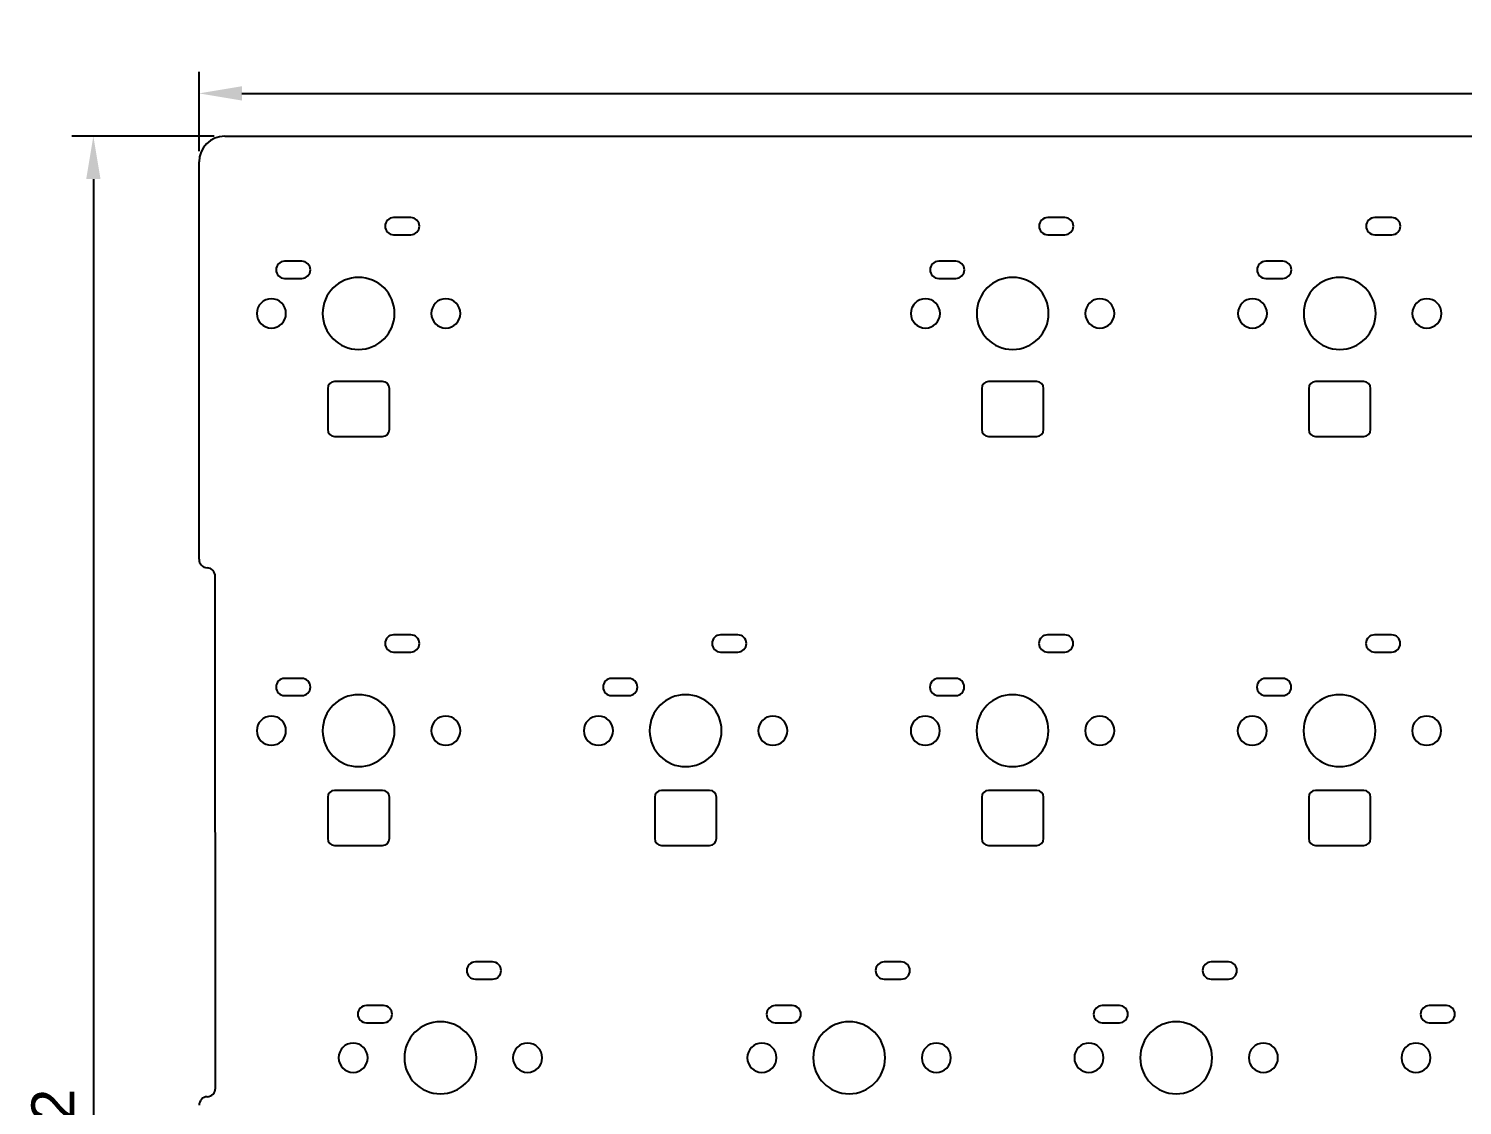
# Model space of a CAD drawing. Header units: millimetres. Extents: x -10 to 348, y -1 to 127.
# Drawn here: x -9.7 to 73.8, y 63.9 to 126.6 of the extents above; entities that cross this region are included whole.
import ezdxf

# ---------------------------------------------------------------- set-up
doc = ezdxf.new("R2010")
doc.units = ezdxf.units.MM
doc.layers.add('Board Outline Layer', color=6, linetype='Continuous', true_color=0xff00ff)
doc.layers.add('IXPE', color=7, linetype='Continuous', true_color=0x9069e9)
doc.styles.get("Standard").update_dxf_attribs({"font": 'arial.ttf'})
doc.dimstyles.new('ISO-25', dxfattribs={"dimtxt": 2.5, "dimasz": 2.5, "dimexe": 1.25, "dimexo": 0.625, "dimtad": 1, "dimtxsty": 'Standard', "dimcen": 2.5, "dimadec": 0, "dimazin": 0, "dimtfac": 1, "dimtmove": 0, "dimatfit": 3, "dimfxl": 1, "dimarcsym": 0})

# ---------------------------------------------------------------- blocks, each defined once
blk = doc.blocks.new('*D1')
at = {"color": 0, "lineweight": -2, "transparency": 16777216}
for p, q in [((0.23, 119.47), (0.23, 124.089)), ((347.907, 119.47), (347.907, 124.089)), ((2.73, 122.839), (345.407, 122.839))]:
    blk.add_line(p, q, dxfattribs=at)
at = {"color": 0, "transparency": 16777216}
for points in [[(2.73, 123.256), (2.73, 122.423), (0.23, 122.839)], [(345.407, 123.256), (345.407, 122.423), (347.907, 122.839)]]:
    blk.add_solid(points, dxfattribs=at)
at = {"layer": 'Defpoints', "color": 0, "transparency": 16777216}
for p in [(347.907, 122.839), (0.23, 118.845), (347.907, 118.845)]:
    blk.add_point(p, dxfattribs=at)
at = {"color": 0, "transparency": 16777216, "insert": (174.069, 124.967), "char_height": 2.5, "attachment_point": 5}
blk.add_mtext('347,68', dxfattribs=at)
blk = doc.blocks.new('*D2')
at = {"color": 0, "lineweight": -2, "transparency": 16777216}
for p, q in [((1.105, 120.345), (-7.176, 120.345)), ((-5.926, 117.845), (-5.926, 1.22)), ((1.105, -1.28), (-7.176, -1.28))]:
    blk.add_line(p, q, dxfattribs=at)
at = {"color": 0, "transparency": 16777216}
for points in [[(-6.342, 117.845), (-5.509, 117.845), (-5.926, 120.345)], [(-6.342, 1.22), (-5.509, 1.22), (-5.926, -1.28)]]:
    blk.add_solid(points, dxfattribs=at)
at = {"layer": 'Defpoints', "color": 0, "transparency": 16777216}
for p in [(1.73, 120.345), (-5.926, -1.28), (1.73, -1.28)]:
    blk.add_point(p, dxfattribs=at)
at = {"color": 0, "transparency": 16777216, "insert": (-8.053, 59.532), "char_height": 2.5, "attachment_point": 5, "rotation": 90}
blk.add_mtext('121,62', dxfattribs=at)

msp = doc.modelspace()

# ---------------------------------------------------------------- linework, layer by layer
at = {"layer": 'Board Outline Layer'}
for p, q in [((1.73, 120.345), (346.407, 120.345)), ((0.23, 95.708), (0.23, 118.845)), ((0.703, 95.209), (0.703, 95.209)), ((1.184, 64.906), (1.177, 94.71)), ((0.71, 64.406), (0.703, 64.406))]:
    msp.add_line(p, q, dxfattribs=at)
for centre, radius, start, end in [((1.73, 118.845), 1.5, 90, 180), ((0.73, 95.708), 0.5, 180.00024, 266.94024), ((0.677, 94.709), 0.5, 0.01358, 86.94058), ((0.73, 63.906), 0.5, 92.25977, 179.99977), ((0.684, 64.905), 0.5, 272.25962, 0.01362)]:
    msp.add_arc(centre, radius, start, end, dxfattribs=at)
at = {"layer": 'IXPE'}
for p, q in [((12.565, 115.605), (11.565, 115.605)), ((12.565, 115.605), (11.565, 115.605)), ((50.665, 115.605), (49.665, 115.605)), ((50.665, 115.605), (49.665, 115.605)), ((69.715, 115.605), (68.715, 115.605)), ((69.715, 115.605), (68.715, 115.605)), ((11.065, 115.105), (11.065, 115.105)), ((11.065, 115.105), (11.065, 115.105)), ((11.565, 114.605), (12.565, 114.605)), ((11.565, 114.605), (12.565, 114.605)), ((13.065, 115.105), (13.065, 115.105)), ((13.065, 115.105), (13.065, 115.105)), ((49.165, 115.105), (49.165, 115.105)), ((49.165, 115.105), (49.165, 115.105)), ((49.665, 114.605), (50.665, 114.605)), ((49.665, 114.605), (50.665, 114.605)), ((51.165, 115.105), (51.165, 115.105)), ((51.165, 115.105), (51.165, 115.105)), ((68.215, 115.105), (68.215, 115.105)), ((68.215, 115.105), (68.215, 115.105)), ((68.715, 114.605), (69.715, 114.605)), ((68.715, 114.605), (69.715, 114.605)), ((70.215, 115.105), (70.215, 115.105)), ((70.215, 115.105), (70.215, 115.105)), ((6.215, 113.065), (5.215, 113.065)), ((6.215, 113.065), (5.215, 113.065)), ((44.315, 113.065), (43.315, 113.065)), ((44.315, 113.065), (43.315, 113.065)), ((63.365, 113.065), (62.365, 113.065)), ((63.365, 113.065), (62.365, 113.065)), ((4.715, 112.565), (4.715, 112.565)), ((4.715, 112.565), (4.715, 112.565)), ((5.215, 112.065), (6.215, 112.065)), ((5.215, 112.065), (6.215, 112.065)), ((6.715, 112.565), (6.715, 112.565)), ((6.715, 112.565), (6.715, 112.565)), ((42.815, 112.565), (42.815, 112.565)), ((42.815, 112.565), (42.815, 112.565)), ((43.315, 112.065), (44.315, 112.065)), ((43.315, 112.065), (44.315, 112.065)), ((44.815, 112.565), (44.815, 112.565)), ((44.815, 112.565), (44.815, 112.565)), ((61.865, 112.565), (61.865, 112.565)), ((61.865, 112.565), (61.865, 112.565)), ((62.365, 112.065), (63.365, 112.065)), ((62.365, 112.065), (63.365, 112.065)), ((63.865, 112.565), (63.865, 112.565)), ((63.865, 112.565), (63.865, 112.565)), ((43.396, 110.025), (43.396, 110.025)), ((43.396, 110.025), (43.396, 110.025)), ((53.556, 110.025), (53.556, 110.025)), ((53.556, 110.025), (53.556, 110.025)), ((62.446, 110.025), (62.446, 110.025)), ((62.446, 110.025), (62.446, 110.025)), ((7.725, 105.658), (7.725, 105.658)), ((7.725, 105.658), (7.725, 103.258)), ((7.725, 105.658), (7.725, 105.658)), ((7.725, 105.658), (7.725, 103.258)), ((10.925, 106.058), (8.125, 106.058)), ((10.925, 106.058), (8.125, 106.058)), ((10.925, 106.058), (10.925, 106.058)), ((10.925, 106.058), (10.925, 106.058)), ((11.325, 103.257), (11.325, 105.658)), ((11.325, 103.257), (11.325, 105.658)), ((45.825, 105.658), (45.825, 105.658)), ((45.825, 105.658), (45.825, 103.258)), ((45.825, 105.658), (45.825, 105.658)), ((45.825, 105.658), (45.825, 103.258)), ((49.025, 106.058), (46.225, 106.058)), ((49.025, 106.058), (46.225, 106.058)), ((49.025, 106.058), (49.025, 106.058)), ((49.025, 106.058), (49.025, 106.058)), ((49.425, 103.257), (49.425, 105.658)), ((49.425, 103.257), (49.425, 105.658)), ((64.875, 105.658), (64.875, 105.658)), ((64.875, 105.658), (64.875, 103.258)), ((64.875, 105.658), (64.875, 105.658)), ((64.875, 105.658), (64.875, 103.258)), ((68.075, 106.058), (65.275, 106.058)), ((68.075, 106.058), (65.275, 106.058)), ((68.075, 106.058), (68.075, 106.058)), ((68.075, 106.058), (68.075, 106.058)), ((68.475, 103.257), (68.475, 105.658)), ((68.475, 103.257), (68.475, 105.658)), ((8.125, 102.858), (10.925, 102.858)), ((8.125, 102.858), (10.925, 102.858)), ((10.925, 102.858), (10.925, 102.857)), ((10.925, 102.858), (10.925, 102.857)), ((46.225, 102.858), (49.025, 102.858)), ((46.225, 102.858), (49.025, 102.858)), ((49.025, 102.858), (49.025, 102.857)), ((49.025, 102.858), (49.025, 102.857)), ((65.275, 102.858), (68.075, 102.858)), ((65.275, 102.858), (68.075, 102.858)), ((68.075, 102.858), (68.075, 102.857)), ((68.075, 102.858), (68.075, 102.857)), ((12.565, 91.305), (11.565, 91.305)), ((12.565, 91.305), (11.565, 91.305)), ((31.615, 91.305), (30.615, 91.305)), ((31.615, 91.305), (30.615, 91.305)), ((50.657, 91.305), (49.657, 91.305)), ((50.657, 91.305), (49.657, 91.305)), ((69.702, 91.305), (68.702, 91.305)), ((69.702, 91.305), (68.702, 91.305)), ((11.065, 90.805), (11.065, 90.805)), ((11.065, 90.805), (11.065, 90.805)), ((11.565, 90.305), (12.565, 90.305)), ((11.565, 90.305), (12.565, 90.305)), ((13.065, 90.805), (13.065, 90.805)), ((13.065, 90.805), (13.065, 90.805)), ((30.115, 90.805), (30.115, 90.805)), ((30.115, 90.805), (30.115, 90.805)), ((30.615, 90.305), (31.615, 90.305)), ((30.615, 90.305), (31.615, 90.305)), ((32.115, 90.805), (32.115, 90.805)), ((32.115, 90.805), (32.115, 90.805)), ((49.157, 90.805), (49.157, 90.805)), ((49.157, 90.805), (49.157, 90.805)), ((49.657, 90.305), (50.657, 90.305)), ((49.657, 90.305), (50.657, 90.305)), ((51.157, 90.805), (51.157, 90.805)), ((51.157, 90.805), (51.157, 90.805)), ((68.202, 90.805), (68.202, 90.805)), ((68.202, 90.805), (68.202, 90.805)), ((68.702, 90.305), (69.702, 90.305)), ((68.702, 90.305), (69.702, 90.305)), ((70.202, 90.805), (70.202, 90.805)), ((70.202, 90.805), (70.202, 90.805)), ((6.215, 88.765), (5.215, 88.765)), ((6.215, 88.765), (5.215, 88.765)), ((25.265, 88.765), (24.265, 88.765)), ((25.265, 88.765), (24.265, 88.765)), ((44.307, 88.765), (43.307, 88.765)), ((44.307, 88.765), (43.307, 88.765)), ((63.352, 88.765), (62.352, 88.765)), ((63.352, 88.765), (62.352, 88.765)), ((4.715, 88.265), (4.715, 88.265)), ((4.715, 88.265), (4.715, 88.265)), ((5.215, 87.765), (6.215, 87.765)), ((5.215, 87.765), (6.215, 87.765)), ((6.715, 88.265), (6.715, 88.265)), ((6.715, 88.265), (6.715, 88.265)), ((23.765, 88.265), (23.765, 88.265)), ((23.765, 88.265), (23.765, 88.265)), ((24.265, 87.765), (25.265, 87.765)), ((24.265, 87.765), (25.265, 87.765)), ((25.765, 88.265), (25.765, 88.265)), ((25.765, 88.265), (25.765, 88.265)), ((42.807, 88.265), (42.807, 88.265)), ((42.807, 88.265), (42.807, 88.265)), ((43.307, 87.765), (44.307, 87.765)), ((43.307, 87.765), (44.307, 87.765)), ((44.807, 88.265), (44.807, 88.265)), ((44.807, 88.265), (44.807, 88.265)), ((61.852, 88.265), (61.852, 88.265)), ((61.852, 88.265), (61.852, 88.265)), ((62.352, 87.765), (63.352, 87.765)), ((62.352, 87.765), (63.352, 87.765)), ((63.852, 88.265), (63.852, 88.265)), ((63.852, 88.265), (63.852, 88.265)), ((24.346, 85.725), (24.346, 85.725)), ((24.346, 85.725), (24.346, 85.725)), ((34.506, 85.725), (34.506, 85.725)), ((34.506, 85.725), (34.506, 85.725)), ((43.388, 85.725), (43.388, 85.725)), ((43.388, 85.725), (43.388, 85.725)), ((53.548, 85.725), (53.548, 85.725)), ((53.548, 85.725), (53.548, 85.725)), ((62.433, 85.725), (62.433, 85.725)), ((62.433, 85.725), (62.433, 85.725)), ((7.725, 81.846), (7.725, 81.845)), ((7.725, 81.846), (7.725, 81.845)), ((7.725, 81.845), (7.725, 79.445)), ((7.725, 81.845), (7.725, 79.445)), ((10.925, 82.245), (8.125, 82.245)), ((10.925, 82.245), (8.125, 82.245)), ((10.925, 82.245), (10.925, 82.245)), ((10.925, 82.245), (10.925, 82.245)), ((11.325, 79.445), (11.325, 81.845)), ((11.325, 79.445), (11.325, 81.845)), ((26.775, 81.846), (26.775, 81.845)), ((26.775, 81.846), (26.775, 81.845)), ((26.775, 81.845), (26.775, 79.445)), ((26.775, 81.845), (26.775, 79.445)), ((29.975, 82.245), (27.175, 82.245)), ((29.975, 82.245), (27.175, 82.245)), ((29.975, 82.245), (29.975, 82.245)), ((29.975, 82.245), (29.975, 82.245)), ((30.375, 79.445), (30.375, 81.845)), ((30.375, 79.445), (30.375, 81.845)), ((45.825, 81.846), (45.825, 81.845)), ((45.825, 81.846), (45.825, 81.845)), ((45.825, 81.845), (45.825, 79.445)), ((45.825, 81.845), (45.825, 79.445)), ((49.025, 82.245), (46.225, 82.245)), ((49.025, 82.245), (46.225, 82.245)), ((49.025, 82.245), (49.025, 82.245)), ((49.025, 82.245), (49.025, 82.245)), ((49.425, 79.445), (49.425, 81.845)), ((49.425, 79.445), (49.425, 81.845)), ((64.875, 81.846), (64.875, 81.845)), ((64.875, 81.846), (64.875, 81.845)), ((64.875, 81.845), (64.875, 79.445)), ((64.875, 81.845), (64.875, 79.445)), ((68.075, 82.245), (65.275, 82.245)), ((68.075, 82.245), (65.275, 82.245)), ((68.075, 82.245), (68.075, 82.245)), ((68.075, 82.245), (68.075, 82.245)), ((68.475, 79.445), (68.475, 81.845)), ((68.475, 79.445), (68.475, 81.845)), ((8.125, 79.045), (10.925, 79.045)), ((8.125, 79.045), (10.925, 79.045)), ((10.925, 79.045), (10.925, 79.045)), ((10.925, 79.045), (10.925, 79.045)), ((27.175, 79.045), (29.975, 79.045)), ((27.175, 79.045), (29.975, 79.045)), ((29.975, 79.045), (29.975, 79.045)), ((29.975, 79.045), (29.975, 79.045)), ((46.225, 79.045), (49.025, 79.045)), ((46.225, 79.045), (49.025, 79.045)), ((49.025, 79.045), (49.025, 79.045)), ((49.025, 79.045), (49.025, 79.045)), ((65.275, 79.045), (68.075, 79.045)), ((65.275, 79.045), (68.075, 79.045)), ((68.075, 79.045), (68.075, 79.045)), ((68.075, 79.045), (68.075, 79.045)), ((17.328, 72.255), (16.328, 72.255)), ((17.328, 72.255), (16.328, 72.255)), ((41.14, 72.255), (40.14, 72.255)), ((41.14, 72.255), (40.14, 72.255)), ((60.19, 72.255), (59.19, 72.255)), ((60.19, 72.255), (59.19, 72.255)), ((15.828, 71.755), (15.828, 71.755)), ((15.828, 71.755), (15.828, 71.755)), ((16.328, 71.255), (17.328, 71.255)), ((16.328, 71.255), (17.328, 71.255)), ((17.828, 71.755), (17.828, 71.755)), ((17.828, 71.755), (17.828, 71.755)), ((39.64, 71.755), (39.64, 71.755)), ((39.64, 71.755), (39.64, 71.755)), ((40.14, 71.255), (41.14, 71.255)), ((40.14, 71.255), (41.14, 71.255)), ((41.64, 71.755), (41.64, 71.755)), ((41.64, 71.755), (41.64, 71.755)), ((58.69, 71.755), (58.69, 71.755)), ((58.69, 71.755), (58.69, 71.755)), ((59.19, 71.255), (60.19, 71.255)), ((59.19, 71.255), (60.19, 71.255)), ((60.69, 71.755), (60.69, 71.755)), ((60.69, 71.755), (60.69, 71.755)), ((10.978, 69.715), (9.978, 69.715)), ((10.978, 69.715), (9.978, 69.715)), ((34.79, 69.715), (33.79, 69.715)), ((34.79, 69.715), (33.79, 69.715)), ((53.84, 69.715), (52.84, 69.715)), ((53.84, 69.715), (52.84, 69.715)), ((72.89, 69.715), (71.89, 69.715)), ((72.89, 69.715), (71.89, 69.715)), ((9.478, 69.215), (9.478, 69.215)), ((9.478, 69.215), (9.478, 69.215)), ((9.978, 68.715), (10.978, 68.715)), ((9.978, 68.715), (10.978, 68.715)), ((11.478, 69.215), (11.478, 69.215)), ((11.478, 69.215), (11.478, 69.215)), ((33.29, 69.215), (33.29, 69.215)), ((33.29, 69.215), (33.29, 69.215)), ((33.79, 68.715), (34.79, 68.715)), ((33.79, 68.715), (34.79, 68.715)), ((35.29, 69.215), (35.29, 69.215)), ((35.29, 69.215), (35.29, 69.215)), ((52.34, 69.215), (52.34, 69.215)), ((52.34, 69.215), (52.34, 69.215)), ((52.84, 68.715), (53.84, 68.715)), ((52.84, 68.715), (53.84, 68.715)), ((54.34, 69.215), (54.34, 69.215)), ((54.34, 69.215), (54.34, 69.215)), ((71.39, 69.215), (71.39, 69.215)), ((71.39, 69.215), (71.39, 69.215)), ((71.89, 68.715), (72.89, 68.715)), ((71.89, 68.715), (72.89, 68.715)), ((73.39, 69.215), (73.39, 69.215)), ((73.39, 69.215), (73.39, 69.215)), ((20.218, 66.675), (20.218, 66.675)), ((20.218, 66.675), (20.218, 66.675)), ((33.871, 66.675), (33.871, 66.675)), ((33.871, 66.675), (33.871, 66.675)), ((44.031, 66.675), (44.031, 66.675)), ((44.031, 66.675), (44.031, 66.675)), ((52.921, 66.675), (52.921, 66.675)), ((52.921, 66.675), (52.921, 66.675)), ((63.081, 66.675), (63.081, 66.675)), ((63.081, 66.675), (63.081, 66.675))]:
    msp.add_line(p, q, dxfattribs=at)
for centre, radius, start, end in [((11.565, 115.105), 0.5, 90, 180), ((11.565, 115.105), 0.5, 90, 180), ((12.565, 115.105), 0.5, 0, 90), ((12.565, 115.105), 0.5, 0, 90), ((49.665, 115.105), 0.5, 90, 180), ((49.665, 115.105), 0.5, 90, 180), ((50.665, 115.105), 0.5, 0, 90), ((50.665, 115.105), 0.5, 0, 90), ((68.715, 115.105), 0.5, 90, 180), ((68.715, 115.105), 0.5, 90, 180), ((69.715, 115.105), 0.5, 360, 90), ((69.715, 115.105), 0.5, 360, 90), ((11.565, 115.105), 0.5, 180, 270), ((11.565, 115.105), 0.5, 180, 270), ((12.565, 115.105), 0.5, 270, 0), ((12.565, 115.105), 0.5, 270, 0), ((49.665, 115.105), 0.5, 180, 270), ((49.665, 115.105), 0.5, 180, 270), ((50.665, 115.105), 0.5, 270, 0), ((50.665, 115.105), 0.5, 270, 0), ((68.715, 115.105), 0.5, 180, 270), ((68.715, 115.105), 0.5, 180, 270), ((69.715, 115.105), 0.5, 270, 0), ((69.715, 115.105), 0.5, 270, 0), ((5.215, 112.565), 0.5, 90, 180), ((5.215, 112.565), 0.5, 90, 180), ((6.215, 112.565), 0.5, 0, 90), ((6.215, 112.565), 0.5, 0, 90), ((43.315, 112.565), 0.5, 90, 180), ((43.315, 112.565), 0.5, 90, 180), ((44.315, 112.565), 0.5, 0, 90), ((44.315, 112.565), 0.5, 0, 90), ((62.365, 112.565), 0.5, 90, 180), ((62.365, 112.565), 0.5, 90, 180), ((63.365, 112.565), 0.5, 0, 90), ((63.365, 112.565), 0.5, 0, 90), ((5.215, 112.565), 0.5, 180, 270), ((5.215, 112.565), 0.5, 180, 270), ((6.215, 112.565), 0.5, 270, 0), ((6.215, 112.565), 0.5, 270, 0), ((9.525, 110.025), 2.096, 0, 180), ((9.525, 110.025), 2.096, 0, 180), ((43.315, 112.565), 0.5, 180, 270), ((43.315, 112.565), 0.5, 180, 270), ((44.315, 112.565), 0.5, 270, 0), ((44.315, 112.565), 0.5, 270, 0), ((47.625, 110.025), 2.096, 0, 180), ((47.625, 110.025), 2.096, 0, 180), ((62.365, 112.565), 0.5, 180, 270), ((62.365, 112.565), 0.5, 180, 270), ((63.365, 112.565), 0.5, 270, 0), ((63.365, 112.565), 0.5, 270, 0), ((66.675, 110.025), 2.096, 0, 180), ((66.675, 110.025), 2.096, 0, 180), ((4.445, 110.025), 0.851, 0, 180), ((4.445, 110.025), 0.851, 0, 180), ((14.605, 110.025), 0.851, 0, 180), ((14.605, 110.025), 0.851, 0, 180), ((42.545, 110.025), 0.851, 0, 180), ((42.545, 110.025), 0.851, 0, 180), ((52.705, 110.025), 0.851, 0, 180), ((52.705, 110.025), 0.851, 0, 180), ((61.595, 110.025), 0.851, 0, 180), ((61.595, 110.025), 0.851, 0, 180), ((71.755, 110.025), 0.851, 0, 180), ((71.755, 110.025), 0.851, 0, 180), ((4.445, 110.025), 0.851, 180, 0), ((4.445, 110.025), 0.851, 180, 0), ((9.525, 110.025), 2.096, 180, 0), ((9.525, 110.025), 2.096, 180, 0), ((14.605, 110.025), 0.851, 180, 0), ((14.605, 110.025), 0.851, 180, 0), ((42.545, 110.025), 0.851, 180, 0), ((42.545, 110.025), 0.851, 180, 0), ((47.625, 110.025), 2.096, 180, 0), ((47.625, 110.025), 2.096, 180, 0), ((52.705, 110.025), 0.851, 180, 0), ((52.705, 110.025), 0.851, 180, 0), ((61.595, 110.025), 0.851, 180, 0), ((61.595, 110.025), 0.851, 180, 0), ((66.675, 110.025), 2.096, 180, 0), ((66.675, 110.025), 2.096, 180, 0), ((71.755, 110.025), 0.851, 180, 0), ((71.755, 110.025), 0.851, 180, 0), ((8.125, 105.658), 0.4, 90.90597, 179.98897), ((8.125, 105.658), 0.4, 90.90597, 179.98897), ((7.328, 105.658), 0.397, 359.9945, 0.0055), ((7.328, 105.658), 0.397, 359.9945, 0.0055), ((8.112, 105.658), 0.4, 88.16665, 89.07265), ((8.112, 105.658), 0.4, 88.16665, 89.07265), ((10.925, 105.658), 0.4, 0.00018, 89.99618), ((10.925, 105.658), 0.4, 0.00018, 89.99618), ((46.225, 105.658), 0.4, 90.90597, 179.98897), ((46.225, 105.658), 0.4, 90.90597, 179.98897), ((45.428, 105.658), 0.397, 359.9945, 0.0055), ((45.428, 105.658), 0.397, 359.9945, 0.0055), ((46.212, 105.658), 0.4, 88.16665, 89.07265), ((46.212, 105.658), 0.4, 88.16665, 89.07265), ((49.025, 105.658), 0.4, 0.00018, 89.99618), ((49.025, 105.658), 0.4, 0.00018, 89.99618), ((65.275, 105.658), 0.4, 90.90597, 179.98897), ((65.275, 105.658), 0.4, 90.90597, 179.98897), ((64.478, 105.658), 0.397, 359.9945, 0.0055), ((64.478, 105.658), 0.397, 359.9945, 0.0055), ((65.262, 105.658), 0.4, 88.16665, 89.07265), ((65.262, 105.658), 0.4, 88.16665, 89.07265), ((68.075, 105.658), 0.4, 0.00018, 89.99618), ((68.075, 105.658), 0.4, 0.00018, 89.99618), ((8.125, 103.258), 0.4, 180.00382, 269.99982), ((8.125, 103.258), 0.4, 180.00382, 269.99982), ((10.925, 103.257), 0.4, 270.00382, 359.99982), ((10.925, 103.257), 0.4, 270.00382, 359.99982), ((46.225, 103.258), 0.4, 180.00382, 269.99982), ((46.225, 103.258), 0.4, 180.00382, 269.99982), ((49.025, 103.257), 0.4, 270.00382, 359.99982), ((49.025, 103.257), 0.4, 270.00382, 359.99982), ((65.275, 103.258), 0.4, 180.00382, 269.99982), ((65.275, 103.258), 0.4, 180.00382, 269.99982), ((68.075, 103.257), 0.4, 270.00382, 359.99982), ((68.075, 103.257), 0.4, 270.00382, 359.99982), ((11.565, 90.805), 0.5, 90, 180), ((11.565, 90.805), 0.5, 90, 180), ((12.565, 90.805), 0.5, 0, 90), ((12.565, 90.805), 0.5, 0, 90), ((30.615, 90.805), 0.5, 90, 180), ((30.615, 90.805), 0.5, 90, 180), ((31.615, 90.805), 0.5, 0, 90), ((31.615, 90.805), 0.5, 0, 90), ((49.657, 90.805), 0.5, 90, 180), ((49.657, 90.805), 0.5, 90, 180), ((50.657, 90.805), 0.5, 0, 90), ((50.657, 90.805), 0.5, 0, 90), ((68.702, 90.805), 0.5, 90, 180), ((68.702, 90.805), 0.5, 90, 180), ((69.702, 90.805), 0.5, 0, 90), ((69.702, 90.805), 0.5, 0, 90), ((11.565, 90.805), 0.5, 180, 270), ((11.565, 90.805), 0.5, 180, 270), ((12.565, 90.805), 0.5, 270, 0), ((12.565, 90.805), 0.5, 270, 0), ((30.615, 90.805), 0.5, 180, 270), ((30.615, 90.805), 0.5, 180, 270), ((31.615, 90.805), 0.5, 270, 0), ((31.615, 90.805), 0.5, 270, 0), ((49.657, 90.805), 0.5, 180, 270), ((49.657, 90.805), 0.5, 180, 270), ((50.657, 90.805), 0.5, 270, 0), ((50.657, 90.805), 0.5, 270, 0), ((68.702, 90.805), 0.5, 180, 270), ((68.702, 90.805), 0.5, 180, 270), ((69.702, 90.805), 0.5, 270, 0), ((69.702, 90.805), 0.5, 270, 0), ((5.215, 88.265), 0.5, 90, 180), ((5.215, 88.265), 0.5, 90, 180), ((6.215, 88.265), 0.5, 360, 90), ((6.215, 88.265), 0.5, 360, 90), ((24.265, 88.265), 0.5, 90, 180), ((24.265, 88.265), 0.5, 90, 180), ((25.265, 88.265), 0.5, 360, 90), ((25.265, 88.265), 0.5, 360, 90), ((43.307, 88.265), 0.5, 90, 180), ((43.307, 88.265), 0.5, 90, 180), ((44.307, 88.265), 0.5, 360, 90), ((44.307, 88.265), 0.5, 360, 90), ((62.352, 88.265), 0.5, 90, 180), ((62.352, 88.265), 0.5, 90, 180), ((63.352, 88.265), 0.5, 360, 90), ((63.352, 88.265), 0.5, 360, 90), ((5.215, 88.265), 0.5, 180, 270), ((5.215, 88.265), 0.5, 180, 270), ((6.215, 88.265), 0.5, 270, 0), ((6.215, 88.265), 0.5, 270, 0), ((9.525, 85.725), 2.096, 0, 180), ((9.525, 85.725), 2.096, 0, 180), ((24.265, 88.265), 0.5, 180, 270), ((24.265, 88.265), 0.5, 180, 270), ((25.265, 88.265), 0.5, 270, 0), ((25.265, 88.265), 0.5, 270, 0), ((28.575, 85.725), 2.096, 0, 180), ((28.575, 85.725), 2.096, 0, 180), ((43.307, 88.265), 0.5, 180, 270), ((43.307, 88.265), 0.5, 180, 270), ((44.307, 88.265), 0.5, 270, 0), ((44.307, 88.265), 0.5, 270, 0), ((47.617, 85.725), 2.096, 0, 180), ((47.617, 85.725), 2.096, 0, 180), ((62.352, 88.265), 0.5, 180, 270), ((62.352, 88.265), 0.5, 180, 270), ((63.352, 88.265), 0.5, 270, 0), ((63.352, 88.265), 0.5, 270, 0), ((66.662, 85.725), 2.096, 0, 180), ((66.662, 85.725), 2.096, 0, 180), ((4.445, 85.725), 0.851, 0, 180), ((4.445, 85.725), 0.851, 0, 180), ((14.605, 85.725), 0.851, 0, 180), ((14.605, 85.725), 0.851, 0, 180), ((23.495, 85.725), 0.851, 0, 180), ((23.495, 85.725), 0.851, 0, 180), ((33.655, 85.725), 0.851, 0, 180), ((33.655, 85.725), 0.851, 0, 180), ((42.537, 85.725), 0.851, 0, 180), ((42.537, 85.725), 0.851, 0, 180), ((52.697, 85.725), 0.851, 0, 180), ((52.697, 85.725), 0.851, 0, 180), ((61.582, 85.725), 0.851, 0, 180), ((61.582, 85.725), 0.851, 0, 180), ((71.742, 85.725), 0.851, 0, 180), ((71.742, 85.725), 0.851, 0, 180), ((4.445, 85.725), 0.851, 180, 0), ((4.445, 85.725), 0.851, 180, 0), ((9.525, 85.725), 2.096, 180, 0), ((9.525, 85.725), 2.096, 180, 0), ((14.605, 85.725), 0.851, 180, 0), ((14.605, 85.725), 0.851, 180, 0), ((23.495, 85.725), 0.851, 180, 0), ((23.495, 85.725), 0.851, 180, 0), ((28.575, 85.725), 2.096, 180, 0), ((28.575, 85.725), 2.096, 180, 0), ((33.655, 85.725), 0.851, 180, 0), ((33.655, 85.725), 0.851, 180, 0), ((42.537, 85.725), 0.851, 180, 0), ((42.537, 85.725), 0.851, 180, 0), ((47.617, 85.725), 2.096, 180, 0), ((47.617, 85.725), 2.096, 180, 0), ((52.697, 85.725), 0.851, 180, 0), ((52.697, 85.725), 0.851, 180, 0), ((61.582, 85.725), 0.851, 180, 0), ((61.582, 85.725), 0.851, 180, 0), ((66.662, 85.725), 2.096, 180, 0), ((66.662, 85.725), 2.096, 180, 0), ((71.742, 85.725), 0.851, 180, 0), ((71.742, 85.725), 0.851, 180, 0), ((8.125, 81.845), 0.4, 90.90597, 179.98897), ((8.125, 81.845), 0.4, 90.90597, 179.98897), ((7.328, 81.846), 0.397, 359.9945, 0.0055), ((7.328, 81.846), 0.397, 359.9945, 0.0055), ((8.112, 81.845), 0.4, 88.16665, 89.07265), ((8.112, 81.845), 0.4, 88.16665, 89.07265), ((10.925, 81.845), 0.4, 0.00018, 89.99618), ((10.925, 81.845), 0.4, 0.00018, 89.99618), ((27.175, 81.845), 0.4, 90.90597, 179.98897), ((27.175, 81.845), 0.4, 90.90597, 179.98897), ((26.378, 81.846), 0.397, 359.9945, 0.0055), ((26.378, 81.846), 0.397, 359.9945, 0.0055), ((27.162, 81.845), 0.4, 88.16665, 89.07265), ((27.162, 81.845), 0.4, 88.16665, 89.07265), ((29.975, 81.845), 0.4, 0.00018, 89.99618), ((29.975, 81.845), 0.4, 0.00018, 89.99618), ((46.225, 81.845), 0.4, 90.90597, 179.98897), ((46.225, 81.845), 0.4, 90.90597, 179.98897), ((45.428, 81.846), 0.397, 359.9945, 0.0055), ((45.428, 81.846), 0.397, 359.9945, 0.0055), ((46.212, 81.845), 0.4, 88.16665, 89.07265), ((46.212, 81.845), 0.4, 88.16665, 89.07265), ((49.025, 81.845), 0.4, 0.00018, 89.99618), ((49.025, 81.845), 0.4, 0.00018, 89.99618), ((65.275, 81.845), 0.4, 90.90597, 179.98897), ((65.275, 81.845), 0.4, 90.90597, 179.98897), ((64.478, 81.846), 0.397, 359.9945, 0.0055), ((64.478, 81.846), 0.397, 359.9945, 0.0055), ((65.262, 81.845), 0.4, 88.16665, 89.07265), ((65.262, 81.845), 0.4, 88.16665, 89.07265), ((68.075, 81.845), 0.4, 0.00018, 89.99618), ((68.075, 81.845), 0.4, 0.00018, 89.99618), ((8.125, 79.445), 0.4, 180.00382, 269.99982), ((8.125, 79.445), 0.4, 180.00382, 269.99982), ((10.925, 79.445), 0.4, 270.00382, 359.99982), ((10.925, 79.445), 0.4, 270.00382, 359.99982), ((27.175, 79.445), 0.4, 180.00382, 269.99982), ((27.175, 79.445), 0.4, 180.00382, 269.99982), ((29.975, 79.445), 0.4, 270.00382, 359.99982), ((29.975, 79.445), 0.4, 270.00382, 359.99982), ((46.225, 79.445), 0.4, 180.00382, 269.99982), ((46.225, 79.445), 0.4, 180.00382, 269.99982), ((49.025, 79.445), 0.4, 270.00382, 359.99982), ((49.025, 79.445), 0.4, 270.00382, 359.99982), ((65.275, 79.445), 0.4, 180.00382, 269.99982), ((65.275, 79.445), 0.4, 180.00382, 269.99982), ((68.075, 79.445), 0.4, 270.00382, 359.99982), ((68.075, 79.445), 0.4, 270.00382, 359.99982), ((16.328, 71.755), 0.5, 90, 180), ((16.328, 71.755), 0.5, 90, 180), ((17.328, 71.755), 0.5, 0, 90), ((17.328, 71.755), 0.5, 0, 90), ((40.14, 71.755), 0.5, 90, 180), ((40.14, 71.755), 0.5, 90, 180), ((41.14, 71.755), 0.5, 0, 90), ((41.14, 71.755), 0.5, 0, 90), ((59.19, 71.755), 0.5, 90, 180), ((59.19, 71.755), 0.5, 90, 180), ((60.19, 71.755), 0.5, 0, 90), ((60.19, 71.755), 0.5, 0, 90), ((16.328, 71.755), 0.5, 180, 270), ((16.328, 71.755), 0.5, 180, 270), ((17.328, 71.755), 0.5, 270, 0), ((17.328, 71.755), 0.5, 270, 0), ((40.14, 71.755), 0.5, 180, 270), ((40.14, 71.755), 0.5, 180, 270), ((41.14, 71.755), 0.5, 270, 0), ((41.14, 71.755), 0.5, 270, 0), ((59.19, 71.755), 0.5, 180, 270), ((59.19, 71.755), 0.5, 180, 270), ((60.19, 71.755), 0.5, 270, 0), ((60.19, 71.755), 0.5, 270, 0), ((9.978, 69.215), 0.5, 90, 180), ((9.978, 69.215), 0.5, 90, 180), ((10.978, 69.215), 0.5, 0, 90), ((10.978, 69.215), 0.5, 0, 90), ((33.79, 69.215), 0.5, 90, 180), ((33.79, 69.215), 0.5, 90, 180), ((34.79, 69.215), 0.5, 0, 90), ((34.79, 69.215), 0.5, 0, 90), ((52.84, 69.215), 0.5, 90, 180), ((52.84, 69.215), 0.5, 90, 180), ((53.84, 69.215), 0.5, 0, 90), ((53.84, 69.215), 0.5, 0, 90), ((71.89, 69.215), 0.5, 90, 180), ((71.89, 69.215), 0.5, 90, 180), ((72.89, 69.215), 0.5, 0, 90), ((72.89, 69.215), 0.5, 0, 90), ((9.978, 69.215), 0.5, 180, 270), ((9.978, 69.215), 0.5, 180, 270), ((10.978, 69.215), 0.5, 270, 0), ((10.978, 69.215), 0.5, 270, 0), ((14.288, 66.675), 2.096, 0, 180), ((14.288, 66.675), 2.096, 0, 180), ((33.79, 69.215), 0.5, 180, 270), ((33.79, 69.215), 0.5, 180, 270), ((34.79, 69.215), 0.5, 270, 0), ((34.79, 69.215), 0.5, 270, 0), ((38.1, 66.675), 2.096, 0, 180), ((38.1, 66.675), 2.096, 0, 180), ((52.84, 69.215), 0.5, 180, 270), ((52.84, 69.215), 0.5, 180, 270), ((53.84, 69.215), 0.5, 270, 0), ((53.84, 69.215), 0.5, 270, 0), ((57.15, 66.675), 2.096, 0, 180), ((57.15, 66.675), 2.096, 0, 180), ((71.89, 69.215), 0.5, 180, 270), ((71.89, 69.215), 0.5, 180, 270), ((72.89, 69.215), 0.5, 270, 0), ((72.89, 69.215), 0.5, 270, 0), ((9.208, 66.675), 0.851, 0, 180), ((9.208, 66.675), 0.851, 0, 180), ((19.368, 66.675), 0.851, 0, 180), ((19.368, 66.675), 0.851, 0, 180), ((33.02, 66.675), 0.851, 0, 180), ((33.02, 66.675), 0.851, 0, 180), ((43.18, 66.675), 0.851, 0, 180), ((43.18, 66.675), 0.851, 0, 180), ((52.07, 66.675), 0.851, 0, 180), ((52.07, 66.675), 0.851, 0, 180), ((62.23, 66.675), 0.851, 0, 180), ((62.23, 66.675), 0.851, 0, 180), ((71.12, 66.675), 0.851, 0, 180), ((71.12, 66.675), 0.851, 0, 180), ((9.208, 66.675), 0.851, 180, 0), ((9.208, 66.675), 0.851, 180, 0), ((14.288, 66.675), 2.096, 180, 0), ((14.288, 66.675), 2.096, 180, 0), ((19.368, 66.675), 0.851, 180, 0), ((19.368, 66.675), 0.851, 180, 0), ((33.02, 66.675), 0.851, 180, 0), ((33.02, 66.675), 0.851, 180, 0), ((38.1, 66.675), 2.096, 180, 0), ((38.1, 66.675), 2.096, 180, 0), ((43.18, 66.675), 0.851, 180, 0), ((43.18, 66.675), 0.851, 180, 0), ((52.07, 66.675), 0.851, 180, 0), ((52.07, 66.675), 0.851, 180, 0), ((57.15, 66.675), 2.096, 180, 0), ((57.15, 66.675), 2.096, 180, 0), ((62.23, 66.675), 0.851, 180, 0), ((62.23, 66.675), 0.851, 180, 0), ((71.12, 66.675), 0.851, 180, 0), ((71.12, 66.675), 0.851, 180, 0)]:
    msp.add_arc(centre, radius, start, end, dxfattribs=at)

# ---------------------------------------------------------------- dimensions: what is measured, and where the dimension line sits
dim = msp.add_linear_dim(base=(347.907, 122.839), p1=(0.23, 118.845), p2=(347.907, 118.845), dimstyle='ISO-25')
dim.commit()
dim.dimension.update_dxf_attribs({"geometry": '*D1', "text_midpoint": (174.069, 124.967)})
dim = msp.add_linear_dim(base=(-5.9256, -1.2798), p1=(1.73, 120.3447), p2=(1.73, -1.2798), angle=90, dimstyle='ISO-25')
dim.commit()
dim.dimension.update_dxf_attribs({"geometry": '*D2', "text_midpoint": (-8.053, 59.5325)})

doc.saveas('drawing.dxf')
